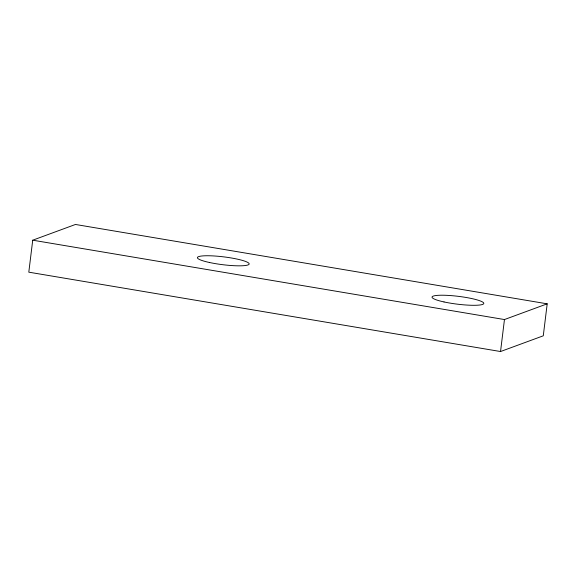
<?xml version="1.0" encoding="UTF-8"?>
<svg xmlns="http://www.w3.org/2000/svg" width="576" height="576" viewBox="0 0 576 576"><rect width="100%" height="100%" fill="white"/><g stroke="black" fill="none" stroke-linecap="round" stroke-linejoin="round"><path stroke-width="0.86" d="M32.724 240.192L28.8 272.174L500.537 351.533L543.276 335.808L547.2 303.826L75.463 224.467L32.724 240.192L504.461 319.55L547.2 303.826M500.537 351.533L504.461 319.55M444.017 301.946A26.078 3.946 7 0 0 483.782 303.53A26.078 3.946 7 0 0 445.939 295.301A26.078 3.946 7 0 0 444.017 301.946M209.383 262.476A26.078 3.946 7 0 0 249.149 264.06A26.078 3.946 7 0 0 211.306 255.83A26.078 3.946 7 0 0 209.383 262.476"/></g></svg>
